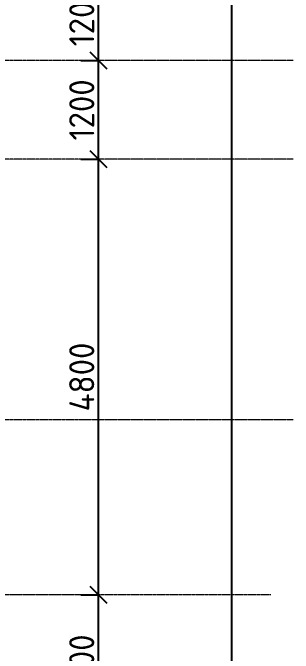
# Model space of a CAD drawing. Header units: inches. Extents: x -2431 to 214825, y 3 to 92804.
# Drawn here: x 100891 to 104247, y 55419 to 63078 of the extents above; entities that cross this region are included whole.
import ezdxf

# ---------------------------------------------------------------- set-up
doc = ezdxf.new("R2010")
doc.units = ezdxf.units.IN
doc.header["$MEASUREMENT"] = 0
doc.linetypes.add('Линия сетки', pattern=[22.225, 12.7, -3.175, 3.175, -3.175])
doc.layers.add('Балясины', color=7, linetype='Continuous', lineweight=9)
doc.styles.add('GOST-2.304_Type-B', font='GOST_Common.ttf')
doc.dimstyles.new('ГОСТ', dxfattribs={"dimtxt": 300, "dimasz": 200, "dimexe": 0.18, "dimexo": 0.0625, "dimgap": 50, "dimtad": 1, "dimtoh": 1, "dimdec": 0, "dimzin": 0, "dimdsep": 46, "dimtxsty": 'GOST-2.304_Type-B', "dimblk": 'OBLIQUE', "dimcen": 0.09, "dimadec": 0, "dimazin": 0, "dimtfac": 1, "dimtdec": 0, "dimtofl": 0, "dimtmove": 0, "dimatfit": 3, "dimldrblk": 'NONE', "dimfxl": 1, "dimtolj": 1, "dimtzin": 0, "dimarcsym": 0})

# ---------------------------------------------------------------- blocks, each defined once
blk = doc.blocks.new('_Oblique')
at = {"color": 0, "linetype": 'ByBlock', "lineweight": -2}
blk.add_line((-0.5, -0.5), (0.5, 0.5), dxfattribs=at)
blk = doc.blocks.new('*D100')
at = {"color": 0, "lineweight": -2, "transparency": 16777216}
for p, q in [((101704, 56118), (101916.2, 56118)), ((101916, 54418), (101916, 56118)), ((101614, 54418), (101916.2, 54418))]:
    blk.add_line(p, q, dxfattribs=at)
at = {"layer": 'Defpoints', "color": 0, "transparency": 16777216}
for p in [(101703.9, 56118), (101916, 56118), (101613.9, 54418)]:
    blk.add_point(p, dxfattribs=at)
at = {"color": 0, "lineweight": -2, "transparency": 16777216, "xscale": 200, "yscale": 200, "zscale": 200}
for p, rotation in [((101916, 56118), 90), ((101916, 54418), 270)]:
    blk.add_blockref('_Oblique', p, dxfattribs=dict(at, rotation=rotation))
at = {"color": 0, "transparency": 16777216, "insert": (101716, 55268), "char_height": 300, "width": 922.942, "attachment_point": 5, "rotation": 90, "style": 'GOST-2.304_Type-B'}
blk.add_mtext('\\A1;1800', dxfattribs=at)
blk = doc.blocks.new('_None')
blk = doc.blocks.new('*D101')
at = {"color": 0, "lineweight": -2, "transparency": 16777216}
for p, q in [((101704, 61327.3), (101916.2, 61327.3)), ((101916, 56118), (101916, 61327.3)), ((101704, 56118), (101916.2, 56118))]:
    blk.add_line(p, q, dxfattribs=at)
at = {"layer": 'Defpoints', "color": 0, "transparency": 16777216}
for p in [(101703.9, 61327.3), (101916, 61327.3), (101703.9, 56118)]:
    blk.add_point(p, dxfattribs=at)
at = {"color": 0, "lineweight": -2, "transparency": 16777216, "xscale": 200, "yscale": 200, "zscale": 200}
for p, rotation in [((101916, 61327.3), 90), ((101916, 56118), 270)]:
    blk.add_blockref('_Oblique', p, dxfattribs=dict(at, rotation=rotation))
at = {"color": 0, "transparency": 16777216, "insert": (101716, 58722.6), "char_height": 300, "width": 922.942, "attachment_point": 5, "rotation": 90, "style": 'GOST-2.304_Type-B'}
blk.add_mtext('\\A1;4800', dxfattribs=at)
blk = doc.blocks.new('*D102')
at = {"color": 0, "lineweight": -2, "transparency": 16777216}
for p, q in [((101704, 62507.3), (101916.2, 62507.3)), ((101916, 61327.3), (101916, 62507.3)), ((101704, 61327.3), (101916.2, 61327.3))]:
    blk.add_line(p, q, dxfattribs=at)
at = {"layer": 'Defpoints', "color": 0, "transparency": 16777216}
for p in [(101703.9, 62507.3), (101916, 62507.3), (101703.9, 61327.3)]:
    blk.add_point(p, dxfattribs=at)
at = {"color": 0, "lineweight": -2, "transparency": 16777216, "xscale": 200, "yscale": 200, "zscale": 200}
for p, rotation in [((101916, 62507.3), 90), ((101916, 61327.3), 270)]:
    blk.add_blockref('_Oblique', p, dxfattribs=dict(at, rotation=rotation))
at = {"color": 0, "transparency": 16777216, "insert": (101716, 61917.3), "char_height": 300, "width": 922.942, "attachment_point": 5, "rotation": 90, "style": 'GOST-2.304_Type-B'}
blk.add_mtext('\\A1;1200', dxfattribs=at)
blk = doc.blocks.new('*D104')
at = {"color": 0, "lineweight": -2, "transparency": 16777216}
for p, q in [((101704, 63577.3), (101916.2, 63577.3)), ((101916, 62507.3), (101916, 63577.3)), ((101704, 62507.3), (101916.2, 62507.3))]:
    blk.add_line(p, q, dxfattribs=at)
at = {"layer": 'Defpoints', "color": 0, "transparency": 16777216}
for p in [(101703.9, 63577.3), (101916, 63577.3), (101703.9, 62507.3)]:
    blk.add_point(p, dxfattribs=at)
at = {"color": 0, "lineweight": -2, "transparency": 16777216, "xscale": 200, "yscale": 200, "zscale": 200}
for p, rotation in [((101916, 63577.3), 90), ((101916, 62507.3), 270)]:
    blk.add_blockref('_Oblique', p, dxfattribs=dict(at, rotation=rotation))
at = {"color": 0, "transparency": 16777216, "insert": (101716, 63042.3), "char_height": 300, "width": 922.942, "attachment_point": 5, "rotation": 90, "style": 'GOST-2.304_Type-B'}
blk.add_mtext('\\A1;1200', dxfattribs=at)
blk = doc.blocks.new('*D105')
at = {"color": 0, "lineweight": -2, "transparency": 16777216}
for p, q in [((103298.1, 63577.3), (103510.4, 63577.3)), ((103510.2, 45185.9), (103510.2, 63577.3)), ((103298.1, 45185.9), (103510.4, 45185.9))]:
    blk.add_line(p, q, dxfattribs=at)
at = {"layer": 'Defpoints', "color": 0, "transparency": 16777216}
for p in [(103298.1, 63577.3), (103510.2, 63577.3), (103298.1, 45185.9)]:
    blk.add_point(p, dxfattribs=at)
at = {"color": 0, "lineweight": -2, "transparency": 16777216, "xscale": 200, "yscale": 200, "zscale": 200}
for p, rotation in [((103510.2, 63577.3), 90), ((103510.2, 45185.9), 270)]:
    blk.add_blockref('_Oblique', p, dxfattribs=dict(at, rotation=rotation))
at = {"color": 0, "transparency": 16777216, "insert": (103310.2, 54381.6), "char_height": 300, "width": 1153.678, "attachment_point": 5, "rotation": 90, "style": 'GOST-2.304_Type-B'}
blk.add_mtext('\\A1;18000', dxfattribs=at)

msp = doc.modelspace()

# ---------------------------------------------------------------- linework, layer by layer
at = {"layer": 'Балясины', "color": 254, "linetype": 'Линия сетки'}
for p, q in [((104246.5853, 62507.26653), (59395.498, 62507.26653)), ((104246.5853, 61327.26653), (59395.498, 61327.26653)), ((104246.5853, 58211.27638), (59395.498, 58211.27638)), ((103980.1316, 56118.02832), (59395.498, 56118.02832))]:
    msp.add_line(p, q, dxfattribs=at)

# ---------------------------------------------------------------- dimensions: what is measured, and where the dimension line sits
for base, p1, p2, text, picture, middle in [((101916.04012, 63577.26653), (101703.90809, 62507.26653), (101703.90809, 63577.26653), '1200', '*D104', (101716.04012, 63042.26653)), ((103510.19502, 63577.26653), (103298.06299, 45185.89953), (103298.06299, 63577.26653), '18000', '*D105', (103310.19502, 54381.58303)), ((101916.04012, 61327.26653), (101703.90809, 56118.02832), (101703.90809, 61327.26653), '4800', '*D101', (101716.04012, 58722.64743)), ((101916.04012, 56118.02832), (101613.93256, 54418.02832), (101703.90809, 56118.02832), '1800', '*D100', (101716.04012, 55268.02832))]:
    dim = msp.add_linear_dim(base=base, p1=p1, p2=p2, angle=90, text=text, dimstyle='ГОСТ')
    dim.commit()
    dim.dimension.update_dxf_attribs({"geometry": picture, "text_midpoint": middle})
dim = msp.add_linear_dim(base=(101916.04012, 62507.26653), p1=(101703.90809, 61327.26653), p2=(101703.90809, 62507.26653), angle=90, text='1200', dimstyle='ГОСТ')
dim.commit()
dim.dimension.update_dxf_attribs({"geometry": '*D102', "text_midpoint": (101916.04012, 61917.26653), "dimtype": 160})

doc.saveas('drawing.dxf')
